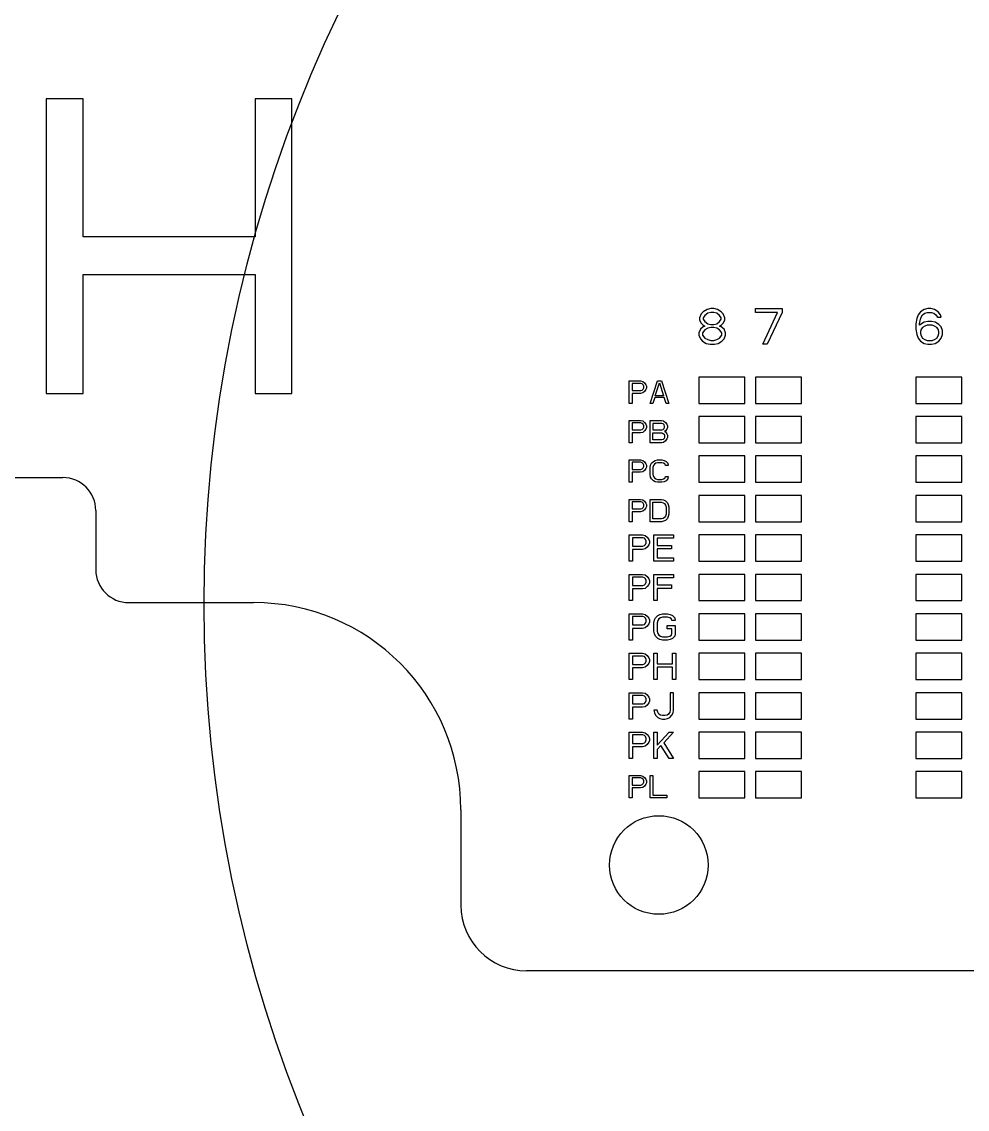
# Model space of a CAD drawing. Header units: millimetres. Extents: x 0 to 594, y 0 to 420.
# Drawn here: x 122.61 to 136.99, y 284.34 to 300.87 of the extents above; entities that cross this region are included whole.
import ezdxf

# ---------------------------------------------------------------- set-up
doc = ezdxf.new("R2010")
doc.units = ezdxf.units.MM
doc.header["$LTSCALE"] = 32.67
doc.layers.get('0').update_dxf_attribs({"linetype": 'CONTINUOUS'})
doc.layers.add('20_ALL_FEATURES', color=7, linetype='CONTINUOUS')
doc.layers.add('ASSEM_MEM', color=7, linetype='CONTINUOUS')

msp = doc.modelspace()

# ---------------------------------------------------------------- linework, layer by layer
at = {"color": 7, "linetype": 'CONTINUOUS'}
msp.add_circle((146.103, 292.015), 20.714, dxfattribs=at)
at = {"layer": '20_ALL_FEATURES', "color": 5, "linetype": 'CONTINUOUS'}
for p, q in [((133.611, 295.47), (132.911, 295.47)), ((132.911, 295.47), (132.911, 295.07)), ((133.611, 295.07), (133.611, 295.47)), ((134.471, 295.47), (133.771, 295.47)), ((133.771, 295.47), (133.771, 295.07)), ((134.471, 295.07), (134.471, 295.47)), ((136.911, 295.47), (136.211, 295.47)), ((136.211, 295.47), (136.211, 295.07)), ((136.911, 295.07), (136.911, 295.47)), ((132.911, 295.07), (133.611, 295.07)), ((133.771, 295.07), (134.471, 295.07)), ((136.211, 295.07), (136.911, 295.07)), ((133.611, 294.87), (132.911, 294.87)), ((132.911, 294.87), (132.911, 294.47)), ((133.611, 294.47), (133.611, 294.87)), ((134.471, 294.87), (133.771, 294.87)), ((133.771, 294.87), (133.771, 294.47)), ((134.471, 294.47), (134.471, 294.87)), ((136.911, 294.87), (136.211, 294.87)), ((136.211, 294.87), (136.211, 294.47)), ((136.911, 294.47), (136.911, 294.87)), ((132.911, 294.47), (133.611, 294.47)), ((133.771, 294.47), (134.471, 294.47)), ((136.211, 294.47), (136.911, 294.47)), ((133.611, 294.27), (132.911, 294.27)), ((132.911, 294.27), (132.911, 293.87)), ((133.611, 293.87), (133.611, 294.27)), ((134.471, 294.27), (133.771, 294.27)), ((133.771, 294.27), (133.771, 293.87)), ((134.471, 293.87), (134.471, 294.27)), ((136.911, 294.27), (136.211, 294.27)), ((136.211, 294.27), (136.211, 293.87)), ((136.911, 293.87), (136.911, 294.27)), ((132.911, 293.87), (133.611, 293.87)), ((133.771, 293.87), (134.471, 293.87)), ((136.211, 293.87), (136.911, 293.87)), ((133.611, 293.67), (132.911, 293.67)), ((132.911, 293.67), (132.911, 293.27)), ((133.611, 293.27), (133.611, 293.67)), ((134.471, 293.67), (133.771, 293.67)), ((133.771, 293.67), (133.771, 293.27)), ((134.471, 293.27), (134.471, 293.67)), ((136.911, 293.67), (136.211, 293.67)), ((136.211, 293.67), (136.211, 293.27)), ((136.911, 293.27), (136.911, 293.67)), ((132.911, 293.27), (133.611, 293.27)), ((133.771, 293.27), (134.471, 293.27)), ((136.211, 293.27), (136.911, 293.27)), ((133.611, 293.07), (132.911, 293.07)), ((132.911, 293.07), (132.911, 292.67)), ((133.611, 292.67), (133.611, 293.07)), ((134.471, 293.07), (133.771, 293.07)), ((133.771, 293.07), (133.771, 292.67)), ((134.471, 292.67), (134.471, 293.07)), ((136.911, 293.07), (136.211, 293.07)), ((136.211, 293.07), (136.211, 292.67)), ((136.911, 292.67), (136.911, 293.07)), ((132.911, 292.67), (133.611, 292.67)), ((133.771, 292.67), (134.471, 292.67)), ((136.211, 292.67), (136.911, 292.67)), ((133.611, 292.47), (132.911, 292.47)), ((132.911, 292.47), (132.911, 292.07)), ((133.611, 292.07), (133.611, 292.47)), ((134.471, 292.47), (133.771, 292.47)), ((133.771, 292.47), (133.771, 292.07)), ((134.471, 292.07), (134.471, 292.47)), ((136.911, 292.47), (136.211, 292.47)), ((136.211, 292.47), (136.211, 292.07)), ((136.911, 292.07), (136.911, 292.47)), ((132.911, 292.07), (133.611, 292.07)), ((133.771, 292.07), (134.471, 292.07)), ((136.211, 292.07), (136.911, 292.07)), ((133.611, 291.87), (132.911, 291.87)), ((132.911, 291.87), (132.911, 291.47)), ((133.611, 291.47), (133.611, 291.87)), ((134.471, 291.87), (133.771, 291.87)), ((133.771, 291.87), (133.771, 291.47)), ((134.471, 291.47), (134.471, 291.87)), ((136.911, 291.87), (136.211, 291.87)), ((136.211, 291.87), (136.211, 291.47)), ((136.911, 291.47), (136.911, 291.87)), ((132.911, 291.47), (133.611, 291.47)), ((133.771, 291.47), (134.471, 291.47)), ((136.211, 291.47), (136.911, 291.47)), ((133.611, 291.27), (132.911, 291.27)), ((132.911, 291.27), (132.911, 290.87)), ((133.611, 290.87), (133.611, 291.27)), ((134.471, 291.27), (133.771, 291.27)), ((133.771, 291.27), (133.771, 290.87)), ((134.471, 290.87), (134.471, 291.27)), ((136.911, 291.27), (136.211, 291.27)), ((136.211, 291.27), (136.211, 290.87)), ((136.911, 290.87), (136.911, 291.27)), ((132.911, 290.87), (133.611, 290.87)), ((133.771, 290.87), (134.471, 290.87)), ((136.211, 290.87), (136.911, 290.87)), ((133.611, 290.67), (132.911, 290.67)), ((132.911, 290.67), (132.911, 290.27)), ((133.611, 290.27), (133.611, 290.67)), ((134.471, 290.67), (133.771, 290.67)), ((133.771, 290.67), (133.771, 290.27)), ((134.471, 290.27), (134.471, 290.67)), ((136.911, 290.67), (136.211, 290.67)), ((136.211, 290.67), (136.211, 290.27)), ((136.911, 290.27), (136.911, 290.67)), ((132.911, 290.27), (133.611, 290.27)), ((133.771, 290.27), (134.471, 290.27)), ((136.211, 290.27), (136.911, 290.27)), ((133.611, 290.07), (132.911, 290.07)), ((132.911, 290.07), (132.911, 289.67)), ((133.611, 289.67), (133.611, 290.07)), ((134.471, 290.07), (133.771, 290.07)), ((133.771, 290.07), (133.771, 289.67)), ((134.471, 289.67), (134.471, 290.07)), ((136.911, 290.07), (136.211, 290.07)), ((136.211, 290.07), (136.211, 289.67)), ((136.911, 289.67), (136.911, 290.07)), ((132.911, 289.67), (133.611, 289.67)), ((133.771, 289.67), (134.471, 289.67)), ((136.211, 289.67), (136.911, 289.67)), ((133.611, 289.47), (132.911, 289.47)), ((132.911, 289.47), (132.911, 289.07)), ((133.611, 289.07), (133.611, 289.47)), ((134.471, 289.47), (133.771, 289.47)), ((133.771, 289.47), (133.771, 289.07)), ((134.471, 289.07), (134.471, 289.47)), ((136.911, 289.47), (136.211, 289.47)), ((136.211, 289.47), (136.211, 289.07)), ((136.911, 289.07), (136.911, 289.47)), ((132.911, 289.07), (133.611, 289.07)), ((133.771, 289.07), (134.471, 289.07)), ((136.211, 289.07), (136.911, 289.07))]:
    msp.add_line(p, q, dxfattribs=at)
at = {"layer": 'ASSEM_MEM', "color": 3, "linetype": 'CONTINUOUS'}
for p, q in [((123.548, 299.699), (122.988, 299.699)), ((122.988, 299.699), (122.988, 295.219)), ((123.548, 297.602), (123.548, 299.699)), ((126.722, 299.699), (126.162, 299.699)), ((126.162, 299.699), (126.162, 297.602)), ((126.722, 295.219), (126.722, 299.699)), ((126.162, 297.602), (123.548, 297.602)), ((123.548, 297.03), (126.162, 297.03)), ((123.548, 295.219), (123.548, 297.03)), ((126.162, 297.03), (126.162, 295.219)), ((133.611, 295.47), (132.911, 295.47)), ((132.911, 295.47), (132.911, 295.07)), ((133.611, 295.07), (133.611, 295.47)), ((134.471, 295.47), (133.771, 295.47)), ((133.771, 295.47), (133.771, 295.07)), ((134.471, 295.07), (134.471, 295.47)), ((136.911, 295.47), (136.211, 295.47)), ((136.211, 295.47), (136.211, 295.07)), ((136.911, 295.07), (136.911, 295.47)), ((122.988, 295.219), (123.548, 295.219)), ((126.162, 295.219), (126.722, 295.219)), ((132.911, 295.07), (133.611, 295.07)), ((133.771, 295.07), (134.471, 295.07)), ((136.211, 295.07), (136.911, 295.07)), ((133.611, 294.87), (132.911, 294.87)), ((132.911, 294.87), (132.911, 294.47)), ((133.611, 294.47), (133.611, 294.87)), ((134.471, 294.87), (133.771, 294.87)), ((133.771, 294.87), (133.771, 294.47)), ((134.471, 294.47), (134.471, 294.87)), ((136.911, 294.87), (136.211, 294.87)), ((136.211, 294.87), (136.211, 294.47)), ((136.911, 294.47), (136.911, 294.87)), ((132.911, 294.47), (133.611, 294.47)), ((133.771, 294.47), (134.471, 294.47)), ((136.211, 294.47), (136.911, 294.47)), ((133.611, 294.27), (132.911, 294.27)), ((132.911, 294.27), (132.911, 293.87)), ((133.611, 293.87), (133.611, 294.27)), ((134.471, 294.27), (133.771, 294.27)), ((133.771, 294.27), (133.771, 293.87)), ((134.471, 293.87), (134.471, 294.27)), ((136.911, 294.27), (136.211, 294.27)), ((136.211, 294.27), (136.211, 293.87)), ((136.911, 293.87), (136.911, 294.27)), ((132.911, 293.87), (133.611, 293.87)), ((133.771, 293.87), (134.471, 293.87)), ((136.211, 293.87), (136.911, 293.87)), ((133.611, 293.67), (132.911, 293.67)), ((132.911, 293.67), (132.911, 293.27)), ((133.611, 293.27), (133.611, 293.67)), ((134.471, 293.67), (133.771, 293.67)), ((133.771, 293.67), (133.771, 293.27)), ((134.471, 293.27), (134.471, 293.67)), ((136.911, 293.67), (136.211, 293.67)), ((136.211, 293.67), (136.211, 293.27)), ((136.911, 293.27), (136.911, 293.67)), ((132.911, 293.27), (133.611, 293.27)), ((133.771, 293.27), (134.471, 293.27)), ((136.211, 293.27), (136.911, 293.27)), ((133.611, 293.07), (132.911, 293.07)), ((132.911, 293.07), (132.911, 292.67)), ((133.611, 292.67), (133.611, 293.07)), ((134.471, 293.07), (133.771, 293.07)), ((133.771, 293.07), (133.771, 292.67)), ((134.471, 292.67), (134.471, 293.07)), ((136.911, 293.07), (136.211, 293.07)), ((136.211, 293.07), (136.211, 292.67)), ((136.911, 292.67), (136.911, 293.07)), ((132.911, 292.67), (133.611, 292.67)), ((133.771, 292.67), (134.471, 292.67)), ((136.211, 292.67), (136.911, 292.67)), ((133.611, 292.47), (132.911, 292.47)), ((132.911, 292.47), (132.911, 292.07)), ((133.611, 292.07), (133.611, 292.47)), ((134.471, 292.47), (133.771, 292.47)), ((133.771, 292.47), (133.771, 292.07)), ((134.471, 292.07), (134.471, 292.47)), ((136.911, 292.47), (136.211, 292.47)), ((136.211, 292.47), (136.211, 292.07)), ((136.911, 292.07), (136.911, 292.47)), ((132.911, 292.07), (133.611, 292.07)), ((133.771, 292.07), (134.471, 292.07)), ((136.211, 292.07), (136.911, 292.07)), ((133.611, 291.87), (132.911, 291.87)), ((132.911, 291.87), (132.911, 291.47)), ((133.611, 291.47), (133.611, 291.87)), ((134.471, 291.87), (133.771, 291.87)), ((133.771, 291.87), (133.771, 291.47)), ((134.471, 291.47), (134.471, 291.87)), ((136.911, 291.87), (136.211, 291.87)), ((136.211, 291.87), (136.211, 291.47)), ((136.911, 291.47), (136.911, 291.87)), ((132.911, 291.47), (133.611, 291.47)), ((133.771, 291.47), (134.471, 291.47)), ((136.211, 291.47), (136.911, 291.47)), ((133.611, 291.27), (132.911, 291.27)), ((132.911, 291.27), (132.911, 290.87)), ((133.611, 290.87), (133.611, 291.27)), ((134.471, 291.27), (133.771, 291.27)), ((133.771, 291.27), (133.771, 290.87)), ((134.471, 290.87), (134.471, 291.27)), ((136.911, 291.27), (136.211, 291.27)), ((136.211, 291.27), (136.211, 290.87)), ((136.911, 290.87), (136.911, 291.27)), ((132.911, 290.87), (133.611, 290.87)), ((133.771, 290.87), (134.471, 290.87)), ((136.211, 290.87), (136.911, 290.87)), ((133.611, 290.67), (132.911, 290.67)), ((132.911, 290.67), (132.911, 290.27)), ((133.611, 290.27), (133.611, 290.67)), ((134.471, 290.67), (133.771, 290.67)), ((133.771, 290.67), (133.771, 290.27)), ((134.471, 290.27), (134.471, 290.67)), ((136.911, 290.67), (136.211, 290.67)), ((136.211, 290.67), (136.211, 290.27)), ((136.911, 290.27), (136.911, 290.67)), ((132.911, 290.27), (133.611, 290.27)), ((133.771, 290.27), (134.471, 290.27)), ((136.211, 290.27), (136.911, 290.27)), ((133.611, 290.07), (132.911, 290.07)), ((132.911, 290.07), (132.911, 289.67)), ((133.611, 289.67), (133.611, 290.07)), ((134.471, 290.07), (133.771, 290.07)), ((133.771, 290.07), (133.771, 289.67)), ((134.471, 289.67), (134.471, 290.07)), ((136.911, 290.07), (136.211, 290.07)), ((136.211, 290.07), (136.211, 289.67)), ((136.911, 289.67), (136.911, 290.07)), ((132.911, 289.67), (133.611, 289.67)), ((133.771, 289.67), (134.471, 289.67)), ((136.211, 289.67), (136.911, 289.67)), ((133.611, 289.47), (132.911, 289.47)), ((132.911, 289.47), (132.911, 289.07)), ((133.611, 289.07), (133.611, 289.47)), ((134.471, 289.47), (133.771, 289.47)), ((133.771, 289.47), (133.771, 289.07)), ((134.471, 289.07), (134.471, 289.47)), ((136.911, 289.47), (136.211, 289.47)), ((136.211, 289.47), (136.211, 289.07)), ((136.911, 289.07), (136.911, 289.47)), ((132.911, 289.07), (133.611, 289.07)), ((133.771, 289.07), (134.471, 289.07)), ((136.211, 289.07), (136.911, 289.07))]:
    msp.add_line(p, q, dxfattribs=at)
at = {"layer": 'ASSEM_MEM', "color": 7, "linetype": 'CONTINUOUS'}
for p, q in [((133.091, 296.51), (133.035, 296.498)), ((133.136, 296.51), (133.091, 296.51)), ((133.192, 296.498), (133.136, 296.51)), ((133.771, 296.51), (134.176, 296.51)), ((133.771, 296.452), (133.771, 296.51)), ((134.176, 296.51), (134.176, 296.452)), ((136.391, 296.51), (136.335, 296.498)), ((136.436, 296.51), (136.391, 296.51)), ((136.492, 296.498), (136.436, 296.51)), ((132.945, 296.429), (132.922, 296.372)), ((132.922, 296.372), (132.922, 296.337)), ((132.978, 296.464), (132.945, 296.429)), ((133.035, 296.498), (132.978, 296.464)), ((133.001, 296.406), (132.978, 296.372)), ((132.978, 296.372), (132.978, 296.349)), ((132.978, 296.349), (133.001, 296.314)), ((133.046, 296.441), (133.001, 296.406)), ((133.091, 296.452), (133.046, 296.441)), ((133.136, 296.452), (133.091, 296.452)), ((133.181, 296.441), (133.136, 296.452)), ((133.226, 296.406), (133.181, 296.441)), ((133.248, 296.464), (133.192, 296.498)), ((133.248, 296.372), (133.226, 296.406)), ((133.226, 296.314), (133.248, 296.349)), ((133.282, 296.429), (133.248, 296.464)), ((133.248, 296.349), (133.248, 296.372)), ((133.305, 296.372), (133.282, 296.429)), ((133.305, 296.337), (133.305, 296.372)), ((134.108, 296.452), (133.771, 296.452)), ((133.883, 295.97), (134.108, 296.452)), ((134.176, 296.452), (133.951, 295.97)), ((136.222, 296.36), (136.211, 296.28)), ((136.245, 296.418), (136.222, 296.36)), ((136.278, 296.464), (136.245, 296.418)), ((136.267, 296.28), (136.278, 296.349)), ((136.335, 296.498), (136.278, 296.464)), ((136.278, 296.349), (136.29, 296.383)), ((136.29, 296.383), (136.312, 296.418)), ((136.312, 296.418), (136.346, 296.441)), ((136.346, 296.441), (136.38, 296.452)), ((136.38, 296.452), (136.447, 296.452)), ((136.447, 296.452), (136.481, 296.441)), ((136.481, 296.441), (136.515, 296.418)), ((136.548, 296.464), (136.492, 296.498)), ((136.515, 296.418), (136.537, 296.383)), ((136.537, 296.383), (136.593, 296.383)), ((136.582, 296.418), (136.548, 296.464)), ((136.593, 296.383), (136.582, 296.418)), ((132.933, 296.2), (132.911, 296.142)), ((132.922, 296.337), (132.945, 296.291)), ((132.978, 296.234), (132.933, 296.2)), ((132.945, 296.291), (132.978, 296.257)), ((133.001, 296.188), (132.967, 296.142)), ((132.978, 296.257), (133.001, 296.246)), ((133.001, 296.246), (132.978, 296.234)), ((133.001, 296.314), (133.046, 296.28)), ((133.046, 296.211), (133.001, 296.188)), ((133.046, 296.28), (133.091, 296.268)), ((133.091, 296.223), (133.046, 296.211)), ((133.091, 296.268), (133.136, 296.268)), ((133.136, 296.223), (133.091, 296.223)), ((133.136, 296.268), (133.181, 296.28)), ((133.181, 296.211), (133.136, 296.223)), ((133.181, 296.28), (133.226, 296.314)), ((133.226, 296.188), (133.181, 296.211)), ((133.226, 296.246), (133.248, 296.257)), ((133.248, 296.234), (133.226, 296.246)), ((133.26, 296.142), (133.226, 296.188)), ((133.248, 296.257), (133.282, 296.291)), ((133.293, 296.2), (133.248, 296.234)), ((133.282, 296.291), (133.305, 296.337)), ((133.316, 296.142), (133.293, 296.2)), ((136.211, 296.28), (136.211, 296.2)), ((136.211, 296.2), (136.222, 296.119)), ((136.335, 296.303), (136.267, 296.257)), ((136.267, 296.257), (136.267, 296.28)), ((136.29, 296.2), (136.278, 296.165)), ((136.312, 296.223), (136.29, 296.2)), ((136.346, 296.246), (136.312, 296.223)), ((136.391, 296.314), (136.335, 296.303)), ((136.38, 296.257), (136.346, 296.246)), ((136.458, 296.257), (136.38, 296.257)), ((136.447, 296.314), (136.391, 296.314)), ((136.503, 296.303), (136.447, 296.314)), ((136.492, 296.246), (136.458, 296.257)), ((136.526, 296.223), (136.492, 296.246)), ((136.56, 296.268), (136.503, 296.303)), ((136.548, 296.2), (136.526, 296.223)), ((136.56, 296.165), (136.548, 296.2)), ((136.593, 296.234), (136.56, 296.268)), ((136.616, 296.177), (136.593, 296.234)), ((132.911, 296.142), (132.911, 296.108)), ((132.911, 296.108), (132.933, 296.05)), ((132.933, 296.05), (132.967, 296.016)), ((132.967, 296.142), (132.967, 296.108)), ((132.967, 296.108), (133.001, 296.062)), ((132.967, 296.016), (133.023, 295.981)), ((133.001, 296.062), (133.046, 296.039)), ((133.046, 296.039), (133.091, 296.027)), ((133.091, 296.027), (133.136, 296.027)), ((133.136, 296.027), (133.181, 296.039)), ((133.181, 296.039), (133.226, 296.062)), ((133.203, 295.981), (133.26, 296.016)), ((133.226, 296.062), (133.26, 296.108)), ((133.26, 296.108), (133.26, 296.142)), ((133.26, 296.016), (133.293, 296.05)), ((133.293, 296.05), (133.316, 296.108)), ((133.316, 296.108), (133.316, 296.142)), ((136.222, 296.119), (136.245, 296.062)), ((136.245, 296.062), (136.278, 296.016)), ((136.278, 296.165), (136.278, 296.131)), ((136.278, 296.131), (136.29, 296.096)), ((136.278, 296.016), (136.335, 295.981)), ((136.29, 296.096), (136.312, 296.062)), ((136.312, 296.062), (136.346, 296.039)), ((136.346, 296.039), (136.38, 296.027)), ((136.38, 296.027), (136.458, 296.027)), ((136.458, 296.027), (136.492, 296.039)), ((136.492, 296.039), (136.526, 296.062)), ((136.503, 295.981), (136.56, 296.016)), ((136.526, 296.062), (136.548, 296.096)), ((136.548, 296.096), (136.56, 296.131)), ((136.56, 296.131), (136.56, 296.165)), ((136.56, 296.016), (136.593, 296.062)), ((136.593, 296.062), (136.616, 296.119)), ((136.616, 296.119), (136.616, 296.177)), ((133.023, 295.981), (133.08, 295.97)), ((133.08, 295.97), (133.147, 295.97)), ((133.147, 295.97), (133.203, 295.981)), ((133.951, 295.97), (133.883, 295.97)), ((136.335, 295.981), (136.391, 295.97)), ((136.391, 295.97), (136.447, 295.97)), ((136.447, 295.97), (136.503, 295.981)), ((131.851, 295.41), (132.021, 295.41)), ((131.851, 295.07), (131.851, 295.41)), ((132.028, 295.374), (131.894, 295.374)), ((131.894, 295.374), (131.894, 295.265)), ((132.021, 295.41), (132.057, 295.403)), ((132.049, 295.366), (132.028, 295.374)), ((132.064, 295.352), (132.049, 295.366)), ((132.057, 295.403), (132.085, 295.381)), ((132.071, 295.33), (132.064, 295.352)), ((132.085, 295.381), (132.106, 295.352)), ((132.106, 295.352), (132.113, 295.33)), ((132.17, 295.07), (132.283, 295.41)), ((132.248, 295.186), (132.312, 295.381)), ((132.283, 295.41), (132.34, 295.41)), ((132.312, 295.381), (132.375, 295.186)), ((132.34, 295.41), (132.453, 295.07)), ((131.894, 295.265), (132.028, 295.265)), ((132.021, 295.222), (131.894, 295.222)), ((131.894, 295.222), (131.894, 295.07)), ((132.057, 295.229), (132.021, 295.222)), ((132.028, 295.265), (132.049, 295.272)), ((132.049, 295.272), (132.064, 295.287)), ((132.085, 295.251), (132.057, 295.229)), ((132.064, 295.287), (132.071, 295.308)), ((132.071, 295.308), (132.071, 295.33)), ((132.106, 295.28), (132.085, 295.251)), ((132.113, 295.301), (132.106, 295.28)), ((132.113, 295.33), (132.113, 295.301)), ((132.375, 295.186), (132.248, 295.186)), ((131.894, 295.07), (131.851, 295.07)), ((132.212, 295.07), (132.17, 295.07)), ((132.241, 295.157), (132.212, 295.07)), ((132.382, 295.157), (132.241, 295.157)), ((132.411, 295.07), (132.382, 295.157)), ((132.453, 295.07), (132.411, 295.07)), ((131.851, 294.81), (132.021, 294.81)), ((131.851, 294.47), (131.851, 294.81)), ((132.028, 294.774), (131.894, 294.774)), ((131.894, 294.774), (131.894, 294.665)), ((132.021, 294.81), (132.057, 294.803)), ((132.049, 294.766), (132.028, 294.774)), ((132.064, 294.752), (132.049, 294.766)), ((132.057, 294.803), (132.085, 294.781)), ((132.071, 294.73), (132.064, 294.752)), ((132.064, 294.687), (132.071, 294.708)), ((132.071, 294.708), (132.071, 294.73)), ((132.085, 294.781), (132.106, 294.752)), ((132.106, 294.752), (132.113, 294.73)), ((132.113, 294.701), (132.106, 294.68)), ((132.113, 294.73), (132.113, 294.701)), ((132.17, 294.81), (132.34, 294.81)), ((132.17, 294.47), (132.17, 294.81)), ((132.347, 294.766), (132.212, 294.766)), ((132.212, 294.766), (132.212, 294.665)), ((132.34, 294.81), (132.375, 294.803)), ((132.368, 294.759), (132.347, 294.766)), ((132.382, 294.745), (132.368, 294.759)), ((132.375, 294.803), (132.404, 294.781)), ((132.389, 294.723), (132.382, 294.745)), ((132.382, 294.687), (132.389, 294.708)), ((132.389, 294.708), (132.389, 294.723)), ((132.404, 294.781), (132.425, 294.752)), ((132.425, 294.752), (132.432, 294.73)), ((132.432, 294.701), (132.425, 294.68)), ((132.432, 294.73), (132.432, 294.701)), ((131.894, 294.665), (132.028, 294.665)), ((132.021, 294.622), (131.894, 294.622)), ((131.894, 294.622), (131.894, 294.47)), ((132.057, 294.629), (132.021, 294.622)), ((132.028, 294.665), (132.049, 294.672)), ((132.049, 294.672), (132.064, 294.687)), ((132.085, 294.651), (132.057, 294.629)), ((132.106, 294.68), (132.085, 294.651)), ((132.212, 294.665), (132.347, 294.665)), ((132.212, 294.622), (132.347, 294.622)), ((132.212, 294.513), (132.212, 294.622)), ((132.347, 294.665), (132.368, 294.672)), ((132.347, 294.622), (132.368, 294.614)), ((132.368, 294.672), (132.382, 294.687)), ((132.368, 294.614), (132.382, 294.6)), ((132.382, 294.535), (132.368, 294.52)), ((132.382, 294.6), (132.389, 294.578)), ((132.389, 294.557), (132.382, 294.535)), ((132.404, 294.651), (132.389, 294.643)), ((132.389, 294.643), (132.404, 294.636)), ((132.389, 294.578), (132.389, 294.557)), ((132.425, 294.68), (132.404, 294.651)), ((132.404, 294.636), (132.425, 294.607)), ((132.425, 294.528), (132.404, 294.499)), ((132.425, 294.607), (132.432, 294.586)), ((132.432, 294.549), (132.425, 294.528)), ((132.432, 294.586), (132.432, 294.549)), ((131.894, 294.47), (131.851, 294.47)), ((132.34, 294.47), (132.17, 294.47)), ((132.347, 294.513), (132.212, 294.513)), ((132.375, 294.477), (132.34, 294.47)), ((132.368, 294.52), (132.347, 294.513)), ((132.404, 294.499), (132.375, 294.477)), ((131.851, 294.21), (132.021, 294.21)), ((131.851, 293.87), (131.851, 294.21)), ((132.021, 294.21), (132.057, 294.203)), ((132.057, 294.203), (132.085, 294.181)), ((132.219, 294.188), (132.248, 294.203)), ((132.248, 294.203), (132.283, 294.21)), ((132.283, 294.21), (132.347, 294.21)), ((132.347, 294.21), (132.382, 294.203)), ((132.382, 294.203), (132.411, 294.188)), ((132.028, 294.174), (131.894, 294.174)), ((131.894, 294.174), (131.894, 294.065)), ((131.894, 294.065), (132.028, 294.065)), ((132.057, 294.029), (132.021, 294.022)), ((132.049, 294.166), (132.028, 294.174)), ((132.028, 294.065), (132.049, 294.072)), ((132.064, 294.152), (132.049, 294.166)), ((132.049, 294.072), (132.064, 294.087)), ((132.085, 294.051), (132.057, 294.029)), ((132.071, 294.13), (132.064, 294.152)), ((132.064, 294.087), (132.071, 294.108)), ((132.071, 294.108), (132.071, 294.13)), ((132.085, 294.181), (132.106, 294.152)), ((132.106, 294.08), (132.085, 294.051)), ((132.106, 294.152), (132.113, 294.13)), ((132.113, 294.101), (132.106, 294.08)), ((132.113, 294.13), (132.113, 294.101)), ((132.17, 294.094), (132.177, 294.13)), ((132.17, 293.986), (132.17, 294.094)), ((132.177, 294.13), (132.191, 294.159)), ((132.191, 294.159), (132.219, 294.188)), ((132.219, 294.123), (132.212, 294.094)), ((132.212, 294.094), (132.212, 293.986)), ((132.234, 294.145), (132.219, 294.123)), ((132.255, 294.159), (132.234, 294.145)), ((132.283, 294.166), (132.255, 294.159)), ((132.347, 294.166), (132.283, 294.166)), ((132.375, 294.159), (132.347, 294.166)), ((132.397, 294.145), (132.375, 294.159)), ((132.404, 294.123), (132.397, 294.145)), ((132.446, 294.123), (132.404, 294.123)), ((132.411, 294.188), (132.439, 294.159)), ((132.439, 294.159), (132.446, 294.123)), ((112.141, 293.94), (123.241, 293.94)), ((131.894, 293.87), (131.851, 293.87)), ((132.021, 294.022), (131.894, 294.022)), ((131.894, 294.022), (131.894, 293.87)), ((132.177, 293.949), (132.17, 293.986)), ((132.191, 293.92), (132.177, 293.949)), ((132.219, 293.891), (132.191, 293.92)), ((132.212, 293.986), (132.219, 293.957)), ((132.219, 293.957), (132.234, 293.935)), ((132.248, 293.877), (132.219, 293.891)), ((132.234, 293.935), (132.255, 293.92)), ((132.283, 293.87), (132.248, 293.877)), ((132.255, 293.92), (132.283, 293.913)), ((132.283, 293.913), (132.347, 293.913)), ((132.347, 293.87), (132.283, 293.87)), ((132.347, 293.913), (132.375, 293.92)), ((132.382, 293.877), (132.347, 293.87)), ((132.375, 293.92), (132.397, 293.935)), ((132.411, 293.891), (132.382, 293.877)), ((132.397, 293.935), (132.404, 293.957)), ((132.404, 293.957), (132.446, 293.957)), ((132.439, 293.92), (132.411, 293.891)), ((132.446, 293.957), (132.439, 293.92)), ((131.851, 293.61), (132.021, 293.61)), ((131.851, 293.27), (131.851, 293.61)), ((132.028, 293.574), (131.894, 293.574)), ((131.894, 293.574), (131.894, 293.465)), ((132.021, 293.61), (132.057, 293.603)), ((132.049, 293.566), (132.028, 293.574)), ((132.064, 293.552), (132.049, 293.566)), ((132.057, 293.603), (132.085, 293.581)), ((132.071, 293.53), (132.064, 293.552)), ((132.085, 293.581), (132.106, 293.552)), ((132.106, 293.552), (132.113, 293.53)), ((132.17, 293.61), (132.34, 293.61)), ((132.17, 293.27), (132.17, 293.61)), ((132.212, 293.566), (132.34, 293.566)), ((132.212, 293.313), (132.212, 293.566)), ((132.34, 293.61), (132.375, 293.603)), ((132.34, 293.566), (132.368, 293.559)), ((132.368, 293.559), (132.389, 293.545)), ((132.375, 293.603), (132.404, 293.588)), ((132.389, 293.545), (132.404, 293.523)), ((132.404, 293.588), (132.432, 293.559)), ((132.432, 293.559), (132.446, 293.53)), ((123.741, 293.44), (123.741, 292.54)), ((131.894, 293.465), (132.028, 293.465)), ((132.021, 293.422), (131.894, 293.422)), ((131.894, 293.422), (131.894, 293.27)), ((132.057, 293.429), (132.021, 293.422)), ((132.028, 293.465), (132.049, 293.472)), ((132.049, 293.472), (132.064, 293.487)), ((132.085, 293.451), (132.057, 293.429)), ((132.064, 293.487), (132.071, 293.508)), ((132.071, 293.508), (132.071, 293.53)), ((132.106, 293.48), (132.085, 293.451)), ((132.113, 293.501), (132.106, 293.48)), ((132.113, 293.53), (132.113, 293.501)), ((132.404, 293.523), (132.411, 293.494)), ((132.411, 293.386), (132.404, 293.357)), ((132.411, 293.494), (132.411, 293.386)), ((132.446, 293.53), (132.453, 293.494)), ((132.453, 293.386), (132.446, 293.349)), ((132.453, 293.494), (132.453, 293.386)), ((131.894, 293.27), (131.851, 293.27)), ((132.34, 293.27), (132.17, 293.27)), ((132.34, 293.313), (132.212, 293.313)), ((132.368, 293.32), (132.34, 293.313)), ((132.375, 293.277), (132.34, 293.27)), ((132.389, 293.335), (132.368, 293.32)), ((132.404, 293.291), (132.375, 293.277)), ((132.404, 293.357), (132.389, 293.335)), ((132.432, 293.32), (132.404, 293.291)), ((132.446, 293.349), (132.432, 293.32)), ((131.851, 293.07), (132.051, 293.07)), ((131.851, 292.67), (131.851, 293.07)), ((132.051, 293.07), (132.093, 293.061)), ((132.093, 293.061), (132.126, 293.036)), ((132.126, 293.036), (132.151, 293.002)), ((132.226, 293.07), (132.526, 293.07)), ((132.226, 292.67), (132.226, 293.07)), ((132.526, 293.07), (132.526, 293.019)), ((132.059, 293.027), (131.901, 293.027)), ((131.901, 293.027), (131.901, 292.9)), ((131.901, 292.9), (132.059, 292.9)), ((132.084, 293.019), (132.059, 293.027)), ((132.059, 292.9), (132.084, 292.908)), ((132.101, 293.002), (132.084, 293.019)), ((132.084, 292.908), (132.101, 292.925)), ((132.126, 292.883), (132.093, 292.857)), ((132.109, 292.976), (132.101, 293.002)), ((132.101, 292.925), (132.109, 292.951)), ((132.109, 292.951), (132.109, 292.976)), ((132.151, 292.917), (132.126, 292.883)), ((132.151, 293.002), (132.159, 292.976)), ((132.159, 292.942), (132.151, 292.917)), ((132.159, 292.976), (132.159, 292.942)), ((132.526, 293.019), (132.276, 293.019)), ((132.276, 293.019), (132.276, 292.908)), ((132.276, 292.908), (132.493, 292.908)), ((132.493, 292.908), (132.493, 292.857)), ((132.051, 292.848), (131.901, 292.848)), ((131.901, 292.848), (131.901, 292.67)), ((132.093, 292.857), (132.051, 292.848)), ((132.493, 292.857), (132.276, 292.857)), ((132.276, 292.857), (132.276, 292.721)), ((132.276, 292.721), (132.526, 292.721)), ((132.526, 292.721), (132.526, 292.67)), ((131.901, 292.67), (131.851, 292.67)), ((132.526, 292.67), (132.226, 292.67)), ((131.851, 292.47), (132.051, 292.47)), ((131.851, 292.07), (131.851, 292.47)), ((132.059, 292.427), (131.901, 292.427)), ((131.901, 292.427), (131.901, 292.3)), ((132.051, 292.47), (132.093, 292.461)), ((132.084, 292.419), (132.059, 292.427)), ((132.101, 292.402), (132.084, 292.419)), ((132.093, 292.461), (132.126, 292.436)), ((132.109, 292.376), (132.101, 292.402)), ((132.109, 292.351), (132.109, 292.376)), ((132.126, 292.436), (132.151, 292.402)), ((132.151, 292.402), (132.159, 292.376)), ((132.159, 292.376), (132.159, 292.342)), ((132.226, 292.47), (132.526, 292.47)), ((132.226, 292.07), (132.226, 292.47)), ((132.526, 292.419), (132.276, 292.419)), ((132.276, 292.419), (132.276, 292.308)), ((132.526, 292.47), (132.526, 292.419)), ((131.901, 292.3), (132.059, 292.3)), ((132.051, 292.248), (131.901, 292.248)), ((131.901, 292.248), (131.901, 292.07)), ((132.093, 292.257), (132.051, 292.248)), ((132.059, 292.3), (132.084, 292.308)), ((132.084, 292.308), (132.101, 292.325)), ((132.126, 292.283), (132.093, 292.257)), ((132.101, 292.325), (132.109, 292.351)), ((132.151, 292.317), (132.126, 292.283)), ((132.159, 292.342), (132.151, 292.317)), ((132.276, 292.308), (132.493, 292.308)), ((132.493, 292.257), (132.276, 292.257)), ((132.276, 292.257), (132.276, 292.07)), ((132.493, 292.308), (132.493, 292.257)), ((131.901, 292.07), (131.851, 292.07)), ((132.276, 292.07), (132.226, 292.07)), ((124.241, 292.04), (126.141, 292.04)), ((131.851, 291.87), (132.051, 291.87)), ((131.851, 291.47), (131.851, 291.87)), ((132.059, 291.827), (131.901, 291.827)), ((131.901, 291.827), (131.901, 291.7)), ((132.051, 291.87), (132.093, 291.861)), ((132.084, 291.819), (132.059, 291.827)), ((132.101, 291.802), (132.084, 291.819)), ((132.084, 291.708), (132.101, 291.725)), ((132.093, 291.861), (132.126, 291.836)), ((132.109, 291.776), (132.101, 291.802)), ((132.101, 291.725), (132.109, 291.751)), ((132.109, 291.751), (132.109, 291.776)), ((132.126, 291.836), (132.151, 291.802)), ((132.151, 291.717), (132.126, 291.683)), ((132.151, 291.802), (132.159, 291.776)), ((132.159, 291.742), (132.151, 291.717)), ((132.159, 291.776), (132.159, 291.742)), ((132.226, 291.734), (132.234, 291.776)), ((132.226, 291.606), (132.226, 291.734)), ((132.234, 291.776), (132.251, 291.81)), ((132.251, 291.81), (132.284, 291.844)), ((132.284, 291.768), (132.276, 291.734)), ((132.276, 291.734), (132.276, 291.606)), ((132.284, 291.844), (132.318, 291.861)), ((132.301, 291.793), (132.284, 291.768)), ((132.326, 291.81), (132.301, 291.793)), ((132.318, 291.861), (132.359, 291.87)), ((132.359, 291.819), (132.326, 291.81)), ((132.359, 291.87), (132.434, 291.87)), ((132.434, 291.819), (132.359, 291.819)), ((132.434, 291.87), (132.476, 291.861)), ((132.468, 291.81), (132.434, 291.819)), ((132.493, 291.793), (132.468, 291.81)), ((132.476, 291.861), (132.509, 291.844)), ((132.501, 291.768), (132.493, 291.793)), ((132.551, 291.768), (132.501, 291.768)), ((132.509, 291.844), (132.543, 291.81)), ((132.543, 291.81), (132.551, 291.768)), ((131.901, 291.7), (132.059, 291.7)), ((132.051, 291.648), (131.901, 291.648)), ((131.901, 291.648), (131.901, 291.47)), ((132.093, 291.657), (132.051, 291.648)), ((132.059, 291.7), (132.084, 291.708)), ((132.126, 291.683), (132.093, 291.657)), ((132.234, 291.563), (132.226, 291.606)), ((132.251, 291.529), (132.234, 291.563)), ((132.276, 291.606), (132.284, 291.572)), ((132.284, 291.572), (132.301, 291.546)), ((132.426, 291.691), (132.551, 291.691)), ((132.426, 291.64), (132.426, 291.691)), ((132.501, 291.64), (132.426, 291.64)), ((132.493, 291.546), (132.501, 291.572)), ((132.501, 291.572), (132.501, 291.64)), ((132.551, 291.563), (132.543, 291.529)), ((132.551, 291.691), (132.551, 291.563)), ((131.901, 291.47), (131.851, 291.47)), ((132.284, 291.495), (132.251, 291.529)), ((132.318, 291.478), (132.284, 291.495)), ((132.301, 291.546), (132.326, 291.529)), ((132.359, 291.47), (132.318, 291.478)), ((132.326, 291.529), (132.359, 291.521)), ((132.359, 291.521), (132.434, 291.521)), ((132.434, 291.47), (132.359, 291.47)), ((132.434, 291.521), (132.468, 291.529)), ((132.476, 291.478), (132.434, 291.47)), ((132.468, 291.529), (132.493, 291.546)), ((132.509, 291.495), (132.476, 291.478)), ((132.543, 291.529), (132.509, 291.495)), ((131.851, 291.27), (132.051, 291.27)), ((131.851, 290.87), (131.851, 291.27)), ((132.059, 291.227), (131.901, 291.227)), ((131.901, 291.227), (131.901, 291.1)), ((132.051, 291.27), (132.093, 291.261)), ((132.084, 291.219), (132.059, 291.227)), ((132.101, 291.202), (132.084, 291.219)), ((132.093, 291.261), (132.126, 291.236)), ((132.126, 291.236), (132.151, 291.202)), ((132.226, 291.27), (132.276, 291.27)), ((132.226, 290.87), (132.226, 291.27)), ((132.276, 291.27), (132.276, 291.108)), ((132.509, 291.27), (132.559, 291.27)), ((132.509, 291.108), (132.509, 291.27)), ((132.559, 291.27), (132.559, 290.87)), ((131.901, 291.1), (132.059, 291.1)), ((132.093, 291.057), (132.051, 291.048)), ((132.059, 291.1), (132.084, 291.108)), ((132.084, 291.108), (132.101, 291.125)), ((132.126, 291.083), (132.093, 291.057)), ((132.109, 291.176), (132.101, 291.202)), ((132.101, 291.125), (132.109, 291.151)), ((132.109, 291.151), (132.109, 291.176)), ((132.151, 291.117), (132.126, 291.083)), ((132.151, 291.202), (132.159, 291.176)), ((132.159, 291.142), (132.151, 291.117)), ((132.159, 291.176), (132.159, 291.142)), ((132.276, 291.108), (132.509, 291.108)), ((132.509, 291.057), (132.276, 291.057)), ((132.276, 291.057), (132.276, 290.87)), ((132.509, 290.87), (132.509, 291.057)), ((132.051, 291.048), (131.901, 291.048)), ((131.901, 291.048), (131.901, 290.87)), ((131.901, 290.87), (131.851, 290.87)), ((132.276, 290.87), (132.226, 290.87)), ((132.559, 290.87), (132.509, 290.87)), ((131.851, 290.67), (132.051, 290.67)), ((131.851, 290.27), (131.851, 290.67)), ((132.059, 290.627), (131.901, 290.627)), ((131.901, 290.627), (131.901, 290.5)), ((132.051, 290.67), (132.093, 290.661)), ((132.084, 290.619), (132.059, 290.627)), ((132.101, 290.602), (132.084, 290.619)), ((132.093, 290.661), (132.126, 290.636)), ((132.109, 290.576), (132.101, 290.602)), ((132.109, 290.551), (132.109, 290.576)), ((132.126, 290.636), (132.151, 290.602)), ((132.151, 290.602), (132.159, 290.576)), ((132.159, 290.576), (132.159, 290.542)), ((132.526, 290.67), (132.476, 290.67)), ((132.476, 290.67), (132.476, 290.406)), ((132.526, 290.406), (132.526, 290.67)), ((131.901, 290.5), (132.059, 290.5)), ((132.051, 290.448), (131.901, 290.448)), ((131.901, 290.448), (131.901, 290.27)), ((132.093, 290.457), (132.051, 290.448)), ((132.059, 290.5), (132.084, 290.508)), ((132.084, 290.508), (132.101, 290.525)), ((132.126, 290.483), (132.093, 290.457)), ((132.101, 290.525), (132.109, 290.551)), ((132.151, 290.517), (132.126, 290.483)), ((132.159, 290.542), (132.151, 290.517)), ((132.276, 290.406), (132.226, 290.406)), ((132.226, 290.406), (132.234, 290.363)), ((132.284, 290.372), (132.276, 290.406)), ((132.476, 290.406), (132.468, 290.372)), ((132.518, 290.363), (132.526, 290.406)), ((131.901, 290.27), (131.851, 290.27)), ((132.234, 290.363), (132.251, 290.329)), ((132.251, 290.329), (132.284, 290.295)), ((132.301, 290.346), (132.284, 290.372)), ((132.284, 290.295), (132.318, 290.278)), ((132.326, 290.329), (132.301, 290.346)), ((132.318, 290.278), (132.359, 290.27)), ((132.359, 290.321), (132.326, 290.329)), ((132.393, 290.321), (132.359, 290.321)), ((132.359, 290.27), (132.393, 290.27)), ((132.426, 290.329), (132.393, 290.321)), ((132.393, 290.27), (132.434, 290.278)), ((132.451, 290.346), (132.426, 290.329)), ((132.434, 290.278), (132.468, 290.295)), ((132.468, 290.372), (132.451, 290.346)), ((132.468, 290.295), (132.501, 290.329)), ((132.501, 290.329), (132.518, 290.363)), ((131.851, 290.07), (132.051, 290.07)), ((131.851, 289.67), (131.851, 290.07)), ((132.051, 290.07), (132.093, 290.061)), ((132.093, 290.061), (132.126, 290.036)), ((132.226, 290.07), (132.276, 290.07)), ((132.226, 289.67), (132.226, 290.07)), ((132.276, 290.07), (132.276, 289.874)), ((132.276, 289.874), (132.459, 290.07)), ((132.526, 290.07), (132.376, 289.908)), ((132.459, 290.07), (132.526, 290.07)), ((132.059, 290.027), (131.901, 290.027)), ((131.901, 290.027), (131.901, 289.9)), ((131.901, 289.9), (132.059, 289.9)), ((132.084, 290.019), (132.059, 290.027)), ((132.059, 289.9), (132.084, 289.908)), ((132.101, 290.002), (132.084, 290.019)), ((132.084, 289.908), (132.101, 289.925)), ((132.109, 289.976), (132.101, 290.002)), ((132.101, 289.925), (132.109, 289.951)), ((132.109, 289.951), (132.109, 289.976)), ((132.126, 290.036), (132.151, 290.002)), ((132.151, 289.917), (132.126, 289.883)), ((132.151, 290.002), (132.159, 289.976)), ((132.159, 289.942), (132.151, 289.917)), ((132.159, 289.976), (132.159, 289.942)), ((132.376, 289.908), (132.526, 289.67)), ((132.051, 289.848), (131.901, 289.848)), ((131.901, 289.848), (131.901, 289.67)), ((132.093, 289.857), (132.051, 289.848)), ((132.126, 289.883), (132.093, 289.857)), ((132.334, 289.866), (132.276, 289.806)), ((132.276, 289.806), (132.276, 289.67)), ((132.459, 289.67), (132.334, 289.866)), ((131.901, 289.67), (131.851, 289.67)), ((132.276, 289.67), (132.226, 289.67)), ((132.526, 289.67), (132.459, 289.67)), ((131.851, 289.41), (132.021, 289.41)), ((131.851, 289.07), (131.851, 289.41)), ((132.021, 289.41), (132.057, 289.403)), ((132.057, 289.403), (132.085, 289.381)), ((132.17, 289.41), (132.212, 289.41)), ((132.17, 289.07), (132.17, 289.41)), ((132.212, 289.41), (132.212, 289.114)), ((132.028, 289.374), (131.894, 289.374)), ((131.894, 289.374), (131.894, 289.266)), ((131.894, 289.266), (132.028, 289.266)), ((132.049, 289.367), (132.028, 289.374)), ((132.028, 289.266), (132.049, 289.273)), ((132.064, 289.353), (132.049, 289.367)), ((132.049, 289.273), (132.064, 289.287)), ((132.085, 289.251), (132.057, 289.23)), ((132.071, 289.331), (132.064, 289.353)), ((132.064, 289.287), (132.071, 289.309)), ((132.071, 289.309), (132.071, 289.331)), ((132.085, 289.381), (132.106, 289.353)), ((132.106, 289.28), (132.085, 289.251)), ((132.106, 289.353), (132.113, 289.331)), ((132.113, 289.302), (132.106, 289.28)), ((132.113, 289.331), (132.113, 289.302)), ((131.894, 289.07), (131.851, 289.07)), ((132.021, 289.222), (131.894, 289.222)), ((131.894, 289.222), (131.894, 289.07)), ((132.057, 289.23), (132.021, 289.222)), ((132.425, 289.07), (132.17, 289.07)), ((132.212, 289.114), (132.425, 289.114)), ((132.425, 289.114), (132.425, 289.07)), ((129.291, 288.89), (129.291, 287.44)), ((162.991, 286.44), (130.291, 286.44))]:
    msp.add_line(p, q, dxfattribs=at)
msp.add_circle((132.301, 288.05), 0.75, dxfattribs=at)
for centre, radius, start, end in [((123.241, 293.44), 0.5, 0, 90), ((124.241, 292.54), 0.5, 180, 270), ((126.141, 288.89), 3.15, 0, 90), ((130.291, 287.44), 1, 180, 270)]:
    msp.add_arc(centre, radius, start, end, dxfattribs=at)

doc.saveas('drawing.dxf')
